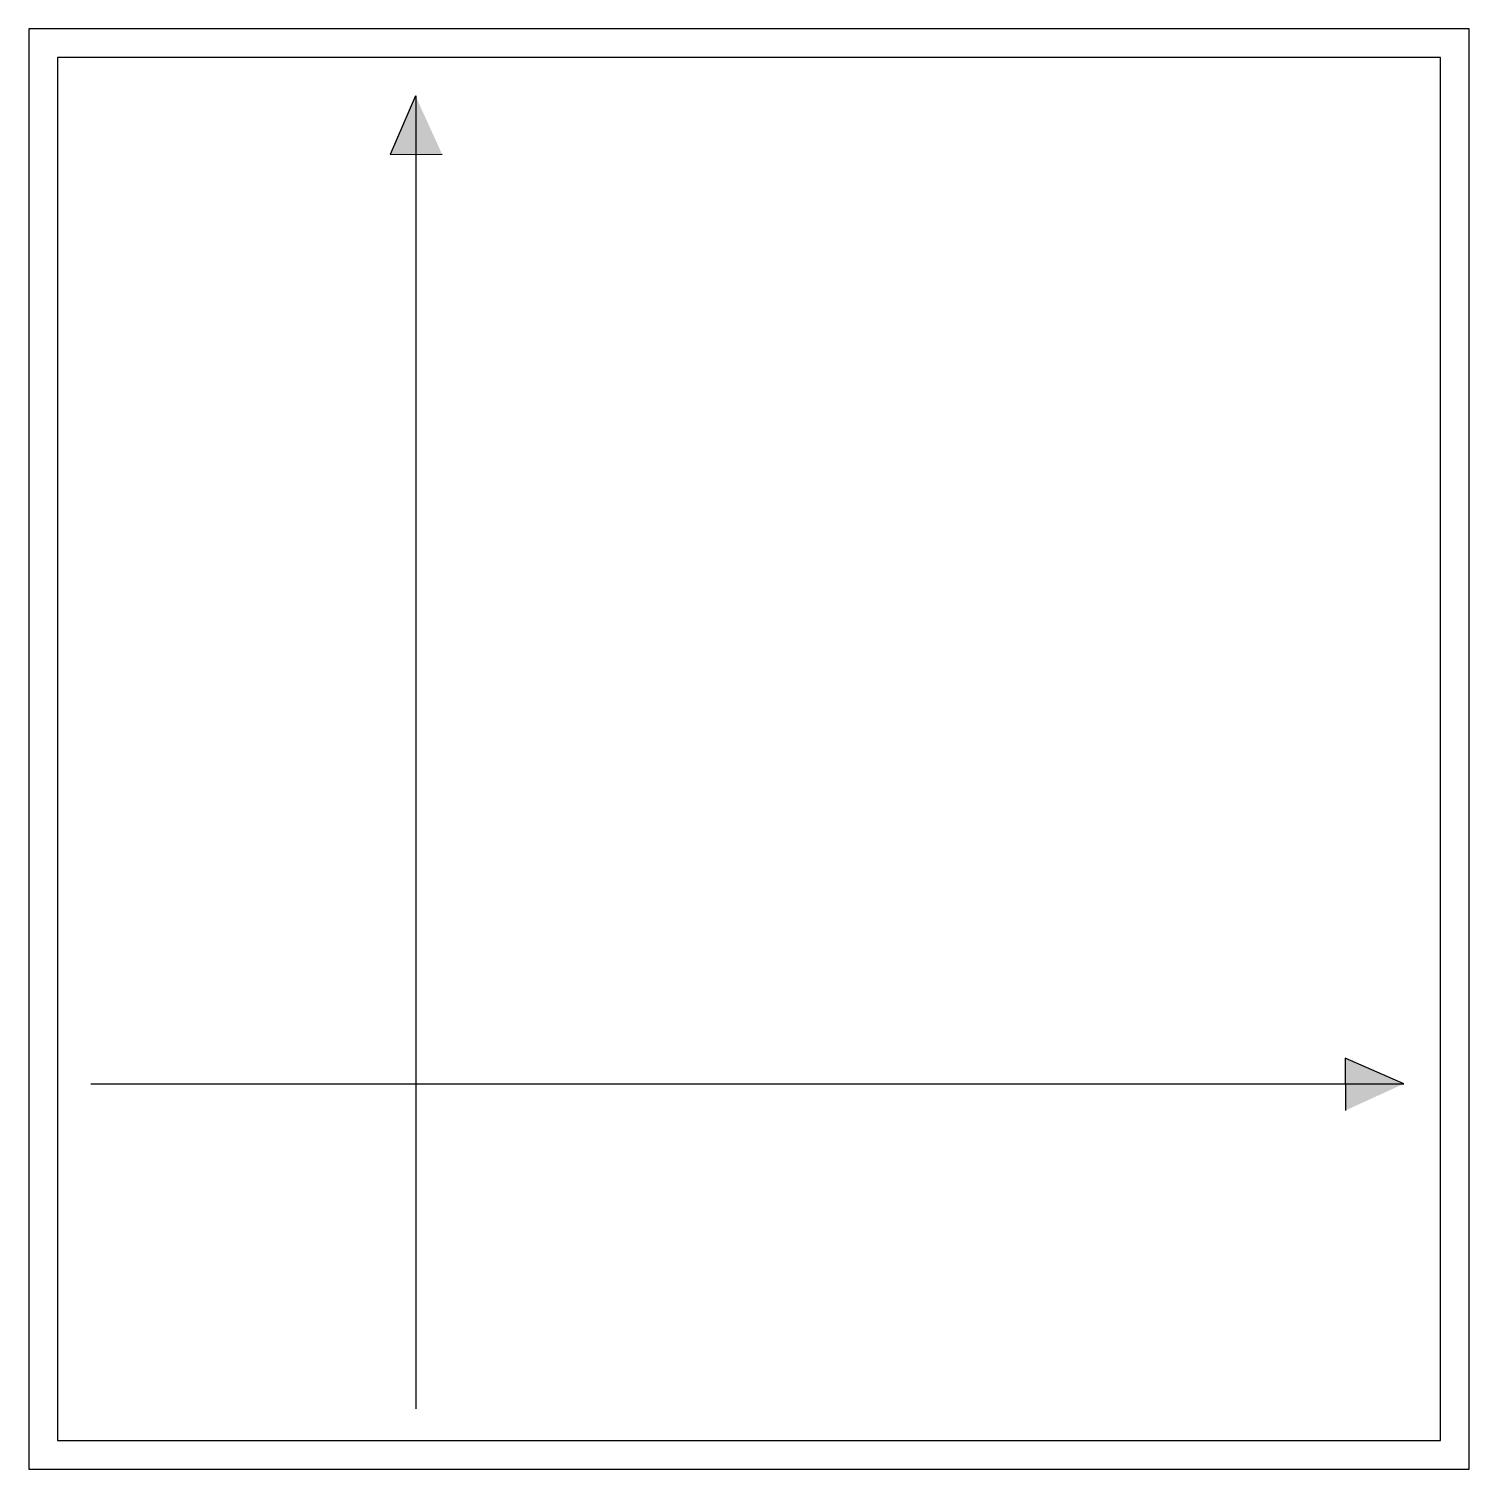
# Model space of a CAD drawing. Header units: millimetres. Extents: x 0 to 1000, y 0 to 1000.
import ezdxf

# ---------------------------------------------------------------- set-up
doc = ezdxf.new("R2010")
doc.units = ezdxf.units.MM
doc.layers.get('0').update_dxf_attribs({"color": 2})
doc.layers.add('1', color=1, linetype='Continuous')
doc.layers.add('2', color=7, linetype='Continuous')

msp = doc.modelspace()

# ---------------------------------------------------------------- hatches: boundary and pattern name
at = {"layer": '2'}
h = msp.add_hatch(color=256, dxfattribs=at)
h.paths.add_polyline_path([(250.8, 912.7), (268.8, 912.8), (268.4, 953.5)])
h.paths.add_polyline_path([(268.8, 912.8), (286.9, 913), (268.4, 953.5)])
h = msp.add_hatch(color=256, dxfattribs=at)
h.paths.add_polyline_path([(913.9, 285.3), (914.1, 267.2), (954.7, 267.6)])
h.paths.add_polyline_path([(914.1, 267.2), (914.2, 249.1), (954.7, 267.6)])

# ---------------------------------------------------------------- linework, layer by layer
at = {"color": 2}
msp.add_lwpolyline([(0, 0), (1000, 0), (1000, 1000), (0, 1000)], close=True, dxfattribs=at)
at = {"layer": '1', "color": 1}
for p, q in [((980, 980), (20, 980)), ((20, 980), (20, 20)), ((980, 20), (980, 980)), ((20, 20), (980, 20))]:
    msp.add_line(p, q, dxfattribs=at)
at = {"layer": '2'}
for p, q in [((268.4, 953.5), (250.8, 912.7)), ((268.8, 953.5), (268.8, 41.8)), ((250.8, 912.7), (286.9, 913)), ((954.7, 267.6), (913.9, 285.3)), ((913.9, 285.3), (914.2, 249.1)), ((43.1, 267.6), (954.7, 267.6))]:
    msp.add_line(p, q, dxfattribs=at)

doc.saveas('drawing.dxf')
